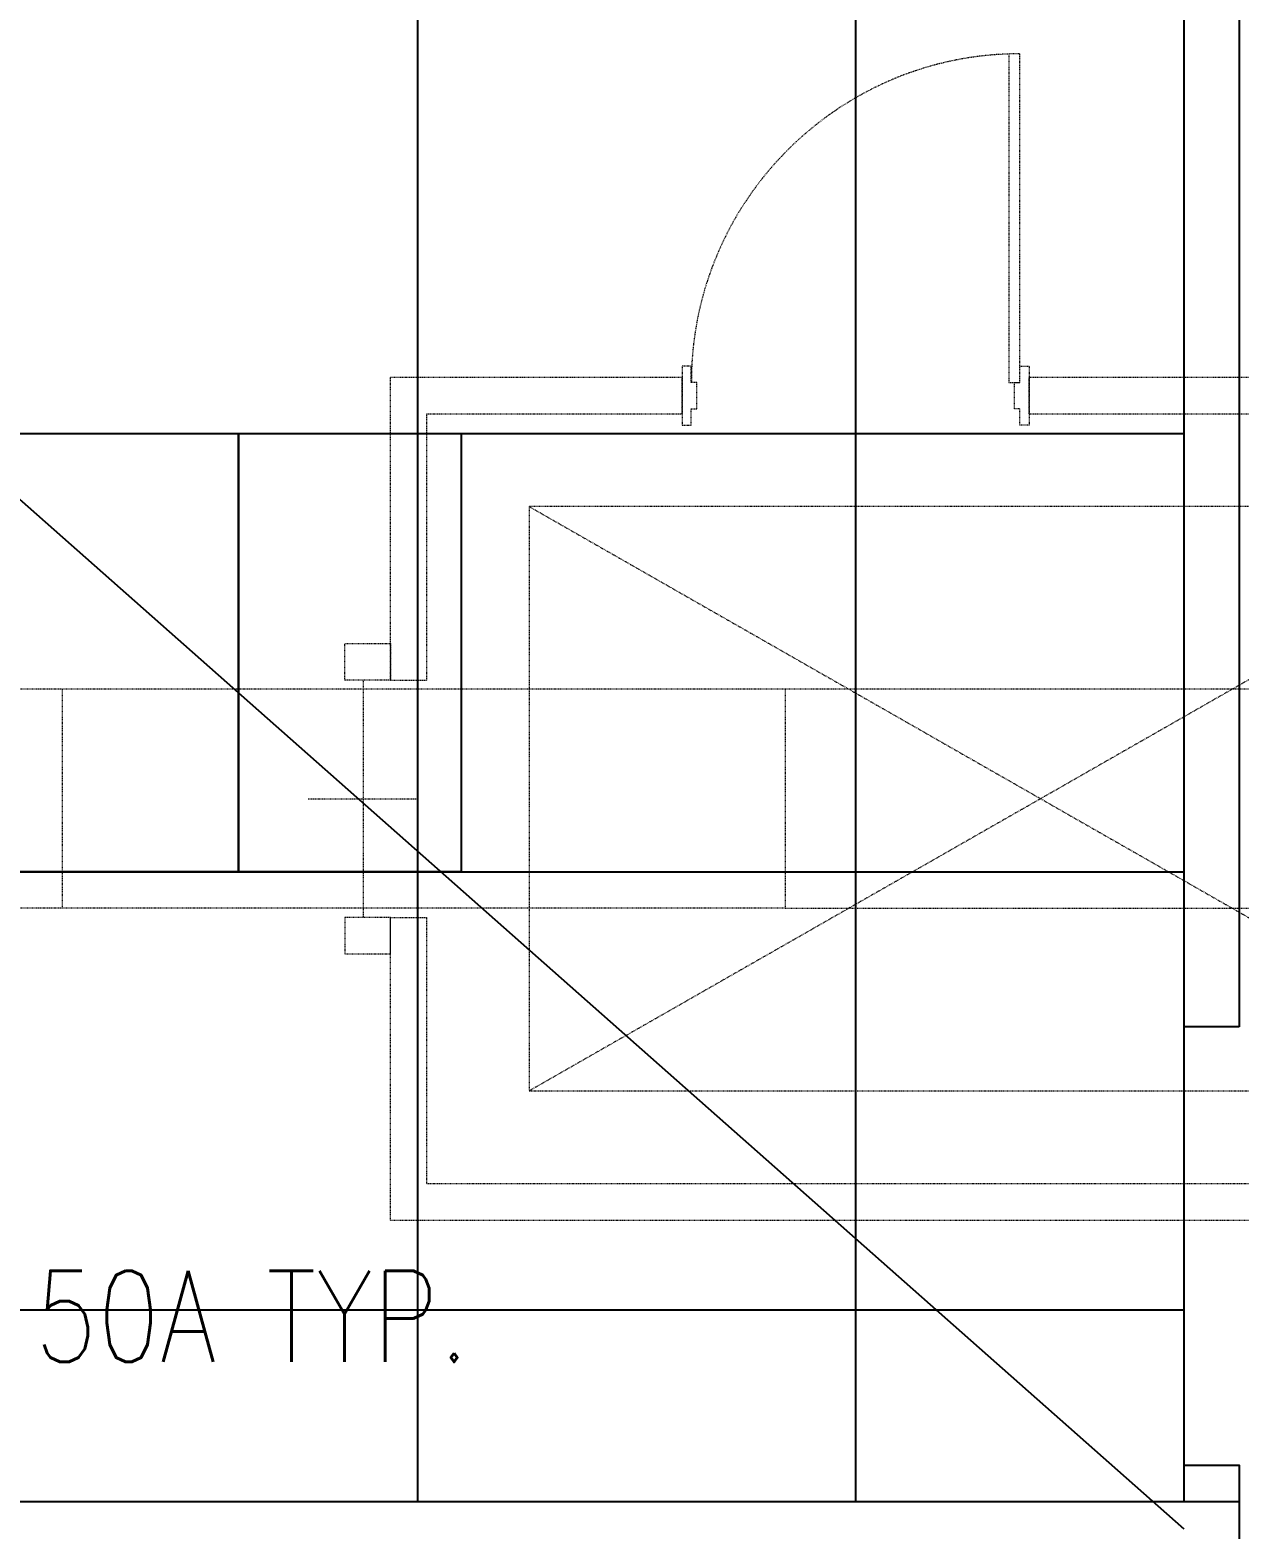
# Model space of a CAD drawing. Extents: x 225000 to 2157367, y 208400 to 840900.
# Drawn here: x 508664 to 511976, y 411202 to 415308 of the extents above; entities that cross this region are included whole.
import ezdxf
from ezdxf.enums import TextEntityAlignment as Align

# ---------------------------------------------------------------- set-up
doc = ezdxf.new("R2010")
doc.units = 0
doc.header["$LTSCALE"] = 10
doc.linetypes.add('Data Center Layout_L20$0$HIDDENK1', pattern=[0.334, 0.167, -0.167])
doc.linetypes.add('XFDC20$0$HIDDEN2', pattern=[0.1875, 0.125, -0.0625])
doc.layers.add('Data Center Layout_L20$0$ARC', color=252, linetype='Continuous', lineweight=0)
doc.layers.add('XFDC20$0$A-Area (PH2)', color=170, linetype='Continuous', plot=False)
for name, color, linetype in [('XFDC20$0$A-C-2800 (PH2)', 195, 'XFDC20$0$HIDDEN2'), ('XFM2P20L-DC$0$M-DUCT-TEXT', 4, 'Continuous'), ('XFM2P20L-DC$0$M-DUCT-TEXT-Line', 3, 'Continuous'), ('XFM2Q20-DC$0$RACK-DC1-600X1200', 6, 'Continuous')]:
    doc.layers.add(name, color=color, linetype=linetype)
doc.styles.add('XFM2P20L-DC$0$aa-txt', font='simplex.shx', dxfattribs={"width": 0.8, "bigfont": 'CHINA.shx'})
doc.dimstyles.new('XFM2P20L-DC$0$adim-100', dxfattribs={"dimscale": 100, "dimtxt": 0.25, "dimasz": 2.5, "dimexe": 0.1, "dimexo": 0.5, "dimgap": 0.15, "dimtad": 0, "dimdec": 4, "dimdsep": 46, "dimtxsty": 'XFM2P20L-DC$0$aa-txt', "dimcen": 2.5, "dimclrd": 256, "dimclre": 256, "dimclrt": 256, "dimadec": 0, "dimazin": 0, "dimtfac": 1, "dimtdec": 4, "dimtmove": 0, "dimatfit": 3, "dimfxl": 1, "dimtolj": 1, "dimtzin": 0, "dimarcsym": 0})

# ---------------------------------------------------------------- blocks, each defined once
blk = doc.blocks.new('Data Center Layout_L20')
blk.add_line((511825.59, 211202.31), (498925.59, 222602.31))
blk.add_lwpolyline([(511975.59, 212577.31), (511825.59, 212577.31), (511825.59, 221302.31), (511975.59, 221302.31)], close=True)
for points in [[(498925.59, 215552.31), (498925.59, 211277.31), (511825.59, 211277.31), (511825.59, 211377.31), (511975.59, 211377.31), (511975.59, 211127.31), (498775.59, 211127.31), (498775.59, 215552.31)], [(498775.59, 196274.31), (498775.59, 211277.31), (511975.59, 211277.31), (511975.59, 211027.31), (511825.59, 211027.31), (511825.59, 211127.31), (498925.59, 211127.31), (498925.59, 196274.31)]]:
    blk.add_lwpolyline(points)
at = {"layer": 'Data Center Layout_L20$0$ARC', "linetype": 'Data Center Layout_L20$0$HIDDENK1'}
for p, q in [((509651.59, 214356.31), (510450.59, 214356.31)), ((509651.59, 213527.31), (509651.59, 214356.31)), ((510450.59, 214256.31), (510450.59, 214356.31)), ((511400.59, 214356.31), (513250.59, 214356.31)), ((511400.59, 214256.31), (511400.59, 214356.31)), ((509751.59, 214256.31), (510450.59, 214256.31)), ((509751.59, 213527.31), (509751.59, 214256.31)), ((511400.59, 214256.31), (513150.59, 214256.31)), ((510031.59, 214002.31), (512832.59, 212402.31)), ((512832.59, 214002.31), (510031.59, 212402.31)), ((509576.59, 213527.31), (509576.59, 212877.31)), ((509651.59, 213527.31), (509751.59, 213527.31)), ((510732.59, 213502.31), (507352.59, 213502.31)), ((508752.59, 213502.31), (508752.59, 212902.31)), ((509426.59, 213202.31), (509726.59, 213202.31)), ((510732.59, 212902.31), (507352.59, 212902.31)), ((509651.59, 212877.31), (509751.59, 212877.31)), ((509651.59, 212048.31), (509651.59, 212877.31)), ((509751.59, 212148.31), (509751.59, 212877.31)), ((509751.59, 212148.31), (513150.59, 212148.31)), ((509651.59, 212048.31), (513250.59, 212048.31))]:
    blk.add_line(p, q, dxfattribs=at)
for points in [[(511375.59, 215242.31), (511345.59, 215242.31), (511345.59, 214342.31), (511375.59, 214342.31)], [(512832.59, 214002.31), (510031.59, 214002.31), (510031.59, 212402.31), (512832.59, 212402.31)], [(509651.59, 213527.31), (509526.59, 213527.31), (509526.59, 213627.31), (509651.59, 213627.31)], [(512632.59, 213502.31), (510732.59, 213502.31), (510732.59, 212902.31), (512632.59, 212902.31)], [(509651.59, 212877.31), (509526.59, 212877.31), (509526.59, 212777.31), (509651.59, 212777.31)]]:
    blk.add_lwpolyline(points, close=True, dxfattribs=at)
for points in [[(510450.59, 214225.31), (510475.59, 214225.31), (510475.59, 214270.31), (510490.59, 214270.31), (510490.59, 214342.31), (510475.59, 214342.31), (510475.59, 214387.31), (510450.59, 214387.31), (510450.59, 214225.31)], [(511400.59, 214225.31), (511375.59, 214225.31), (511375.59, 214270.31), (511360.59, 214270.31), (511360.59, 214342.31), (511375.59, 214342.31), (511375.59, 214387.31), (511400.59, 214387.31), (511400.59, 214225.31)]]:
    blk.add_lwpolyline(points, dxfattribs=at)
blk.add_arc((511375.59, 214342.31), 900, 90, 180, dxfattribs=at)
blk = doc.blocks.new('XFDC20')
at = {"layer": 'XFDC20$0$A-Area (PH2)'}
blk.add_lwpolyline([(511825.6, 222602.3), (498925.6, 222602.3), (498925.6, 211277.3), (511825.6, 211277.3)], close=True, dxfattribs=at)
at = {"layer": 'XFDC20$0$A-C-2800 (PH2)', "ltscale": 0.3}
for p, q in [((509725.6, 222602.3), (509725.6, 211277.3)), ((510925.6, 222602.3), (510925.6, 211277.3)), ((498925.6, 214202.3), (511825.6, 214202.3)), ((498925.6, 213002.3), (511825.6, 213002.3)), ((498925.6, 211802.3), (511825.6, 211802.3))]:
    blk.add_line(p, q, dxfattribs=at)
blk = doc.blocks.new('XFM2Q20-DC')
at = {"layer": 'XFM2Q20-DC$0$RACK-DC1-600X1200'}
for points in [[(509235.6, 213002.3), (508625.6, 213002.3), (508625.6, 214202.3), (509235.6, 214202.3)], [(509845.6, 213002.3), (509235.6, 213002.3), (509235.6, 214202.3), (509845.6, 214202.3)]]:
    blk.add_lwpolyline(points, close=True, dxfattribs=at)
blk = doc.blocks.new('XFM2P20L-DC')
at = {"layer": 'XFM2P20L-DC$0$M-DUCT-TEXT', "style": 'XFM2P20L-DC$0$aa-txt', "width": 0.8}
blk.add_text('50A TYP.', height=250, dxfattribs=at).set_placement((508677.3, 211784.8), align=Align.MIDDLE_LEFT)
at = {"layer": 'XFM2P20L-DC$0$M-DUCT-TEXT-Line'}
blk.add_leader([(507692.8, 214780), (509753.4, 216941.3), (510300.2, 216941.3)], dimstyle='XFM2P20L-DC$0$adim-100', dxfattribs=at)

msp = doc.modelspace()

# ---------------------------------------------------------------- block references
for name in ['XFM2P20L-DC', 'Data Center Layout_L20', 'XFDC20', 'XFM2Q20-DC']:
    msp.add_blockref(name, (0, 200000))

doc.saveas('drawing.dxf')
